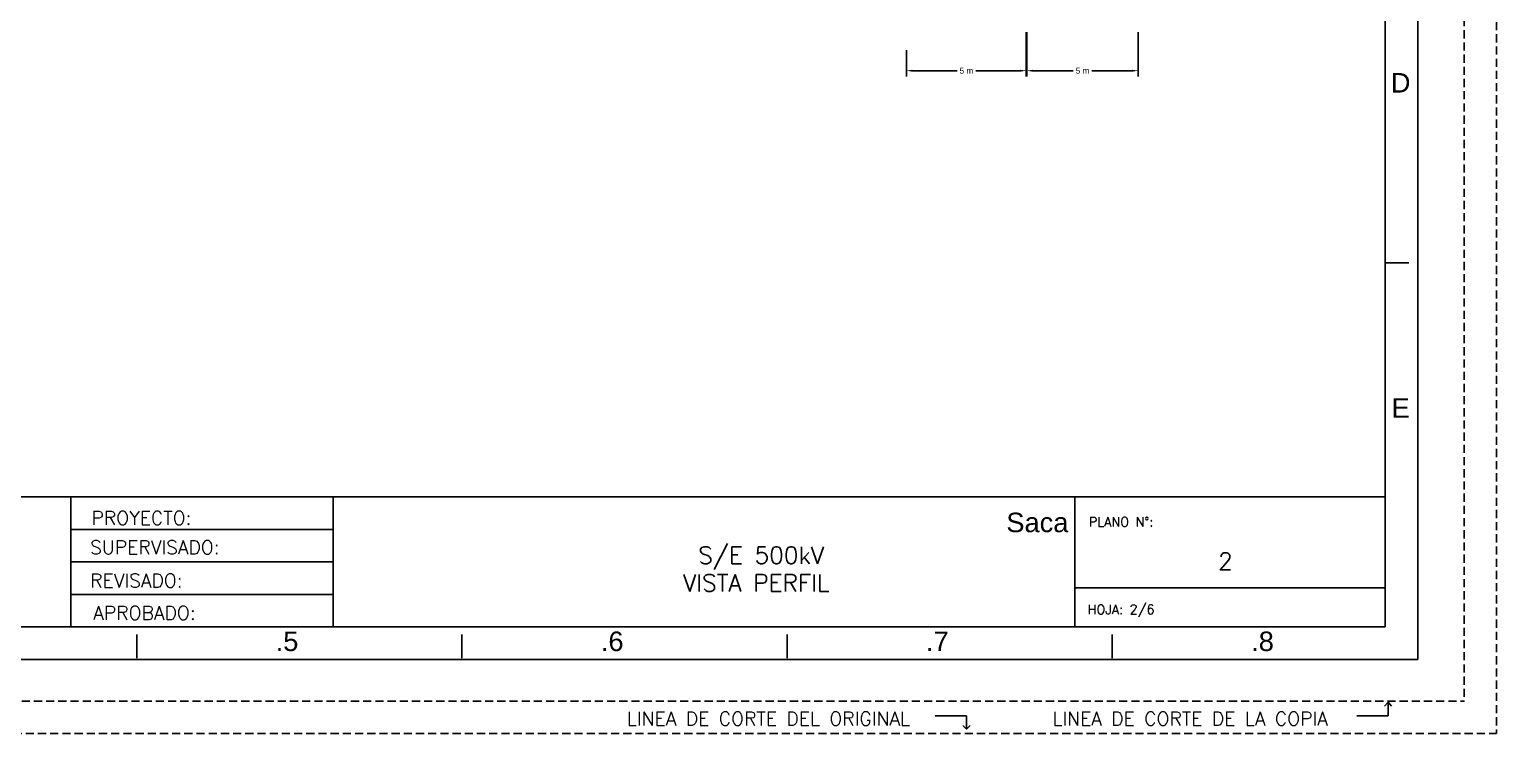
# Model space of a CAD drawing. Header units: inches. Extents: x 29.6 to 118, y -14.2 to 43.7.
# Drawn here: x 72.88 to 118.01, y -14.21 to 7.45 of the extents above; entities that cross this region are included whole.
import ezdxf
from ezdxf.enums import TextEntityAlignment as Align

# ---------------------------------------------------------------- set-up
doc = ezdxf.new("R2010")
doc.units = ezdxf.units.IN
doc.header["$MEASUREMENT"] = 0
doc.linetypes.add('HIDDEN', pattern=[0.375, 0.25, -0.125])
for name, color, linetype in [('CAJETIN', 7, 'Continuous'), ('COTAS', 4, 'Continuous'), ('ROTULO', 7, 'Continuous')]:
    doc.layers.add(name, color=color, linetype=linetype)
doc.styles.add('ROMANS', font='romans')
doc.styles.add('SANSSERIF', font='sas_____.pfb')
doc.styles.get("Standard").update_dxf_attribs({"font": 'arial.ttf'})
doc.dimstyles.get("Standard").update_dxf_attribs({"dimtxt": 0.18, "dimasz": 0.18, "dimexe": 0.18, "dimexo": 0.0625, "dimgap": 0.09, "dimtad": 0, "dimtih": 1, "dimtoh": 1, "dimdec": 4, "dimzin": 0, "dimdsep": 46, "dimtxsty": 'Standard', "dimcen": 0.09, "dimadec": 0, "dimazin": 0, "dimtfac": 1, "dimtdec": 4, "dimtofl": 0, "dimtmove": 0, "dimatfit": 3, "dimfxl": 1, "dimtolj": 1, "dimtzin": 0, "dimarcsym": 0})

# ---------------------------------------------------------------- blocks, each defined once
blk = doc.blocks.new('*D16')
at = {"color": 0, "lineweight": -2, "transparency": 16777216}
for p, q in [((103.557, 7.363), (103.557, 5.996)), ((106.985, 7.363), (106.985, 5.996)), ((103.737, 6.176), (104.985, 6.176)), ((106.805, 6.176), (105.557, 6.176))]:
    blk.add_line(p, q, dxfattribs=at)
at = {"color": 0, "transparency": 16777216}
for points in [[(103.737, 6.206), (103.737, 6.146), (103.557, 6.176)], [(106.805, 6.206), (106.805, 6.146), (106.985, 6.176)]]:
    blk.add_solid(points, dxfattribs=at)
at = {"layer": 'Defpoints', "color": 0, "transparency": 16777216}
for p in [(103.557, 7.425), (106.985, 7.425), (106.985, 6.176)]:
    blk.add_point(p, dxfattribs=at)
at = {"color": 0, "transparency": 16777216, "insert": (105.271, 6.176), "char_height": 0.18, "attachment_point": 5}
blk.add_mtext('\\A1;5 m', dxfattribs=at)
blk = doc.blocks.new('*D17')
at = {"color": 0, "lineweight": -2, "transparency": 16777216}
for p, q in [((103.542, 7.363), (103.542, 5.996)), ((99.862, 6.804), (99.862, 5.996)), ((100.042, 6.176), (101.416, 6.176)), ((103.362, 6.176), (101.988, 6.176))]:
    blk.add_line(p, q, dxfattribs=at)
at = {"color": 0, "transparency": 16777216}
for points in [[(100.042, 6.206), (100.042, 6.146), (99.862, 6.176)], [(103.362, 6.206), (103.362, 6.146), (103.542, 6.176)]]:
    blk.add_solid(points, dxfattribs=at)
at = {"layer": 'Defpoints', "color": 0, "transparency": 16777216}
for p in [(103.542, 7.425), (99.862, 6.867), (99.862, 6.176)]:
    blk.add_point(p, dxfattribs=at)
at = {"color": 0, "transparency": 16777216, "insert": (101.702, 6.176), "char_height": 0.18, "attachment_point": 5}
blk.add_mtext('\\A1;5 m', dxfattribs=at)
blk = doc.blocks.new('MA')
at = {"layer": 'COTAS', "linetype": 'HIDDEN'}
for p, q in [((-2.28, 85.935), (-2.28, -2.425)), ((-1.28, 84.935), (-1.28, -1.425)), ((54.6, -1.425), (-1.28, -1.425)), ((55.6, -2.425), (-2.28, -2.425))]:
    blk.add_line(p, q, dxfattribs=at)
at = {"layer": 'COTAS', "linetype": 'ByBlock'}
for p, q in [((-1.729, 14.847), (-1.729, 13.883)), ((-2.143, 13.883), (-2.025, 13.995)), ((-1.729, 13.883), (-2.143, 13.883)), ((-2.143, 13.883), (-2.025, 13.771)), ((-1.729, 1.879), (-1.729, 0.916)), ((-1.729, 0.916), (-1.315, 0.916)), ((-1.315, 0.916), (-1.432, 1.027)), ((-1.315, 0.916), (-1.432, 0.804))]:
    blk.add_line(p, q, dxfattribs=at)
at = {"layer": 'CAJETIN', "color": 4, "style": 'ROMANS'}
for s, p in [('LINEA DE CORTE DEL ORIGINAL', (-1.819, 19.971)), ('LINEA DE CORTE DE LA COPIA', (-1.819, 7.004))]:
    blk.add_text(s, height=0.42231, rotation=270, dxfattribs=at).set_placement(p, align=Align.MIDDLE)

msp = doc.modelspace()

# ---------------------------------------------------------------- linework, layer by layer
at = {"color": 2}
for p, q in [((115.58396, -11.9296), (115.58396, 41.2704)), ((33.38396, -11.9296), (115.58396, -11.9296))]:
    msp.add_line(p, q, dxfattribs=at)
at = {"color": 1}
for p, q in [((114.58396, -10.9296), (114.58396, 40.2704)), ((114.58396, -6.9296), (36.18396, -6.9296)), ((36.18396, -10.9296), (114.58396, -10.9296))]:
    msp.add_line(p, q, dxfattribs=at)
for p, q in [((114.58396, 0.2704), (115.31193, 0.2704)), ((76.18396, -11.1579), (76.18396, -11.88587)), ((86.18396, -11.1579), (86.18396, -11.88587)), ((96.18396, -11.1579), (96.18396, -11.88587)), ((106.18396, -11.1579), (106.18396, -11.88587))]:
    msp.add_line(p, q)
at = {"color": 4}
for p, q in [((74.16031, -6.9296), (74.16031, -10.9296)), ((74.16031, -7.9296), (82.22698, -7.9296)), ((79.28672, -7.9296), (82.22698, -7.9296)), ((74.16031, -8.9296), (82.22698, -8.9296)), ((79.28672, -8.9296), (82.22698, -8.9296)), ((74.16031, -9.9296), (82.22698, -9.9296)), ((74.16031, -9.9296), (82.22698, -9.9296))]:
    msp.add_line(p, q, dxfattribs=at)
at = {"color": 3}
for p, q in [((82.22698, -6.9296), (82.22698, -10.9296)), ((105.03619, -6.9296), (105.03619, -10.9296))]:
    msp.add_line(p, q, dxfattribs=at)
at = {"layer": 'COTAS'}
msp.add_line((105.03619, -9.7296), (114.58396, -9.7296), dxfattribs=at)

# ---------------------------------------------------------------- block references
at = {"layer": 'COTAS', "rotation": 90}
msp.add_blockref('MA', (115.58396, -11.9296), dxfattribs=at)

# ---------------------------------------------------------------- texts
at = {"layer": 'CAJETIN', "color": 4, "style": 'ROMANS'}
for s, height, p in [('PROYECTO:', 0.422314, (76.33195, -7.57747)), ('SUPERVISADO:', 0.4223143, (76.74369, -8.47791)), ('REVISADO:', 0.422314, (76.17651, -9.50255)), ('APROBADO:', 0.422314, (76.42521, -10.49614))]:
    msp.add_text(s, height=height, dxfattribs=at).set_placement(p, align=Align.MIDDLE)
at = {"layer": 'ROTULO', "color": 4, "style": 'SANSSERIF'}
for s, p in [('D', (115.05556, 5.5039)), ('E', (115.05556, -4.4961)), ('.5', (80.80815, -11.6701)), ('.6', (90.80815, -11.6701)), ('.7', (100.80815, -11.6701)), ('.8', (110.80815, -11.6701))]:
    msp.add_text(s, height=0.6, dxfattribs=at).set_placement(p, align=Align.CENTER)
at = {"layer": 'ROTULO', "color": 3}
for s, height, style, p in [('Saca', 0.6, 'SANSSERIF', (103.8844, -8.01494)), ('PLANO N%%D:', 0.2895644, 'ROMANS', (106.45835, -7.84182)), ('S/E 500kV', 0.525, 'ROMANS', (95.3889, -8.98667)), ('2', 0.525, 'ROMANS', (109.66795, -9.1703)), ('VISTA PERFIL', 0.525, 'ROMANS', (95.23836, -9.8362)), ('HOJA: 2/6', 0.289564, 'ROMANS', (106.45835, -10.53497))]:
    msp.add_text(s, height=height, dxfattribs=dict(at, style=style)).set_placement(p, align=Align.CENTER)

# ---------------------------------------------------------------- dimensions: what is measured, and where the dimension line sits
dim = msp.add_linear_dim(base=(99.86206, 6.17568), p1=(103.54236, 7.42532), p2=(99.86206, 6.86666), text='5 m', dimstyle='Standard', override={"dimtmove": 1})
dim.commit()
dim.dimension.update_dxf_attribs({"geometry": '*D17', "text_midpoint": (101.70221, 6.17568)})
dim = msp.add_linear_dim(base=(106.98483, 6.17568), p1=(103.55707, 7.42532), p2=(106.98483, 7.42532), text='5 m', dimstyle='Standard')
dim.commit()
dim.dimension.update_dxf_attribs({"geometry": '*D16', "text_midpoint": (105.27095, 6.17568)})

doc.saveas('drawing.dxf')
